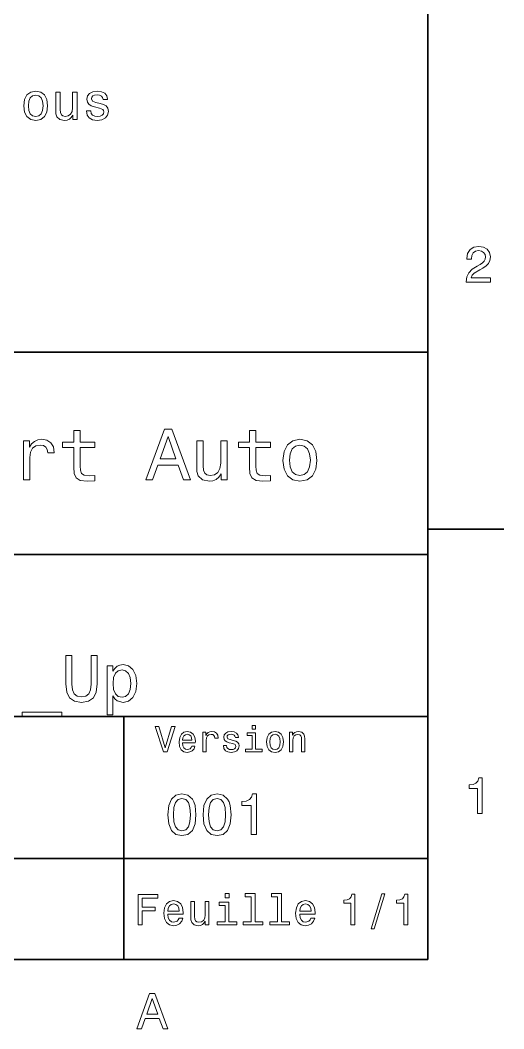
# Model space of a CAD drawing. Extents: x 0 to 297, y 0 to 210.
# Drawn here: x 246.8 to 294.5, y 3.2 to 102.8 of the extents above; entities that cross this region are included whole.
import ezdxf

# ---------------------------------------------------------------- set-up
doc = ezdxf.new("R2010")
doc.units = 0

msp = doc.modelspace()

# ---------------------------------------------------------------- linework, layer by layer
at = {"color": 7, "lineweight": 35}
for p, q in [((287, 10), (287, 200)), ((97, 70), (287, 70)), ((287, 70), (287, 10)), ((162, 50), (287, 50)), ((162, 34), (287, 34)), ((257, 10), (257, 34)), ((162, 20), (287, 20)), ((10, 10), (287, 10)), ((97, 10), (287, 10))]:
    msp.add_line(p, q, dxfattribs=at)
at = {"color": 7, "lineweight": 35, "ltscale": 0.1875}
msp.add_line((287, 52.5), (294.5, 52.5), dxfattribs=at)
at = {"color": 7, "lineweight": 13}
for points in [[(247.12764, 94.327866), (247.208328, 93.712593), (247.440308, 93.258698), (247.808472, 92.97628), (248.302704, 92.880463), (248.791901, 92.97628), (249.160049, 93.253654), (249.392044, 93.70755), (249.477783, 94.327866), (249.392044, 94.943138), (249.160049, 95.402069), (248.791901, 95.679451), (248.302704, 95.780312), (247.808472, 95.679451), (247.440308, 95.397026), (247.208328, 94.943138)], [(252.382675, 95.684494), (251.938873, 95.684494), (251.938873, 94.121094), (251.888443, 93.75798), (251.742188, 93.495735), (251.515244, 93.334351), (251.217682, 93.28392), (250.980652, 93.324265), (250.829361, 93.445297), (250.743622, 93.652069), (250.72345, 93.94458), (250.72345, 95.684494), (250.279648, 95.684494), (250.279648, 93.904236), (250.294785, 93.546165), (250.390594, 93.248611), (250.683105, 92.97628), (251.15213, 92.880463), (251.404297, 92.915764), (251.621155, 93.006538), (251.807739, 93.16288), (251.959045, 93.389824), (251.959045, 92.97628), (252.382675, 92.97628)], [(254.657166, 94.55481), (254.2285, 94.655678), (253.910767, 94.771667), (253.804871, 95.008698), (253.835129, 95.175125), (253.94104, 95.296165), (254.112503, 95.371811), (254.359619, 95.402069), (254.596649, 95.371811), (254.783249, 95.281036), (254.904297, 95.144867), (254.954727, 94.96331), (255.388443, 94.96331), (255.388443, 94.973396), (255.31279, 95.301208), (255.106018, 95.558411), (254.783249, 95.719795), (254.359619, 95.780312), (253.930939, 95.719795), (253.618271, 95.553368), (253.421585, 95.306252), (253.361053, 94.993568), (253.406448, 94.690979), (253.547668, 94.479164), (253.779648, 94.327866), (254.117554, 94.221954), (254.611786, 94.100922), (254.914368, 93.974838), (254.995071, 93.873978), (255.02533, 93.722679), (254.979935, 93.536079), (254.858902, 93.394867), (254.662216, 93.304092), (254.399963, 93.273834), (254.122589, 93.304092), (253.920868, 93.409996), (253.784698, 93.581467), (253.729218, 93.818497), (253.300537, 93.818497), (253.371155, 93.415039), (253.577911, 93.122536), (253.905731, 92.946022), (254.359619, 92.880463), (254.833679, 92.946022), (255.181671, 93.122536), (255.393478, 93.404953), (255.469131, 93.773109), (255.413651, 94.090836), (255.257324, 94.307693), (255.000107, 94.448906)], [(247.581528, 94.332909), (247.626923, 94.786797), (247.768127, 95.114609), (247.995071, 95.316338), (248.302704, 95.38694), (248.605301, 95.316338), (248.832245, 95.119652), (248.97345, 94.786797), (249.023895, 94.332909), (248.97345, 93.873978), (248.832245, 93.541122), (248.605301, 93.339394), (248.302704, 93.273834), (247.995071, 93.339394), (247.768127, 93.541122), (247.626923, 93.873978)], [(290.76947, 76.916786), (293.175079, 76.916786), (293.175079, 77.350502), (291.273773, 77.350502), (291.3797, 77.587532), (291.561249, 77.784218), (292.121033, 78.142288), (292.418579, 78.293587), (292.751434, 78.510445), (292.988464, 78.762604), (293.124634, 79.060158), (293.175079, 79.398056), (293.089355, 79.821686), (292.852325, 80.154541), (292.489197, 80.366356), (292.020172, 80.442001), (291.536041, 80.35627), (291.167877, 80.119232), (290.930847, 79.740997), (290.850159, 79.241714), (290.850159, 79.171112), (291.309082, 79.171112), (291.309082, 79.211456), (291.354462, 79.554398), (291.490631, 79.806557), (291.707489, 79.967941), (291.994965, 80.023415), (292.287476, 79.972984), (292.504333, 79.846901), (292.645538, 79.650215), (292.695984, 79.403099), (292.660675, 79.171112), (292.56485, 78.974426), (292.403473, 78.802956), (292.181549, 78.651657), (291.884003, 78.490273), (291.389771, 78.177589), (291.041779, 77.844742), (290.835022, 77.441284), (290.76947, 76.931915)], [(252.05043, 60.579971), (252.05043, 58.64193), (252.093658, 58.015129), (252.29538, 57.582851), (252.698853, 57.330688), (253.383286, 57.244236), (254.132568, 57.280258), (254.132568, 57.827808), (253.585022, 57.78458), (253.087891, 57.842216), (252.82132, 58.022331), (252.706055, 58.324928), (252.684448, 58.75), (252.684448, 60.579971), (254.132568, 60.579971), (254.132568, 61.120316), (252.684448, 61.120316), (252.684448, 62.251438), (252.05043, 62.251438), (252.05043, 61.120316), (250.955322, 61.120316), (250.955322, 60.579971)], [(259.175781, 57.381123), (259.838623, 57.381123), (260.364563, 58.850864), (262.360229, 58.850864), (262.886169, 57.381123), (263.563416, 57.381123), (261.733429, 62.388329), (260.998566, 62.388329)], [(269.399109, 60.579971), (269.399109, 58.64193), (269.442352, 58.015129), (269.644073, 57.582851), (270.047546, 57.330688), (270.731995, 57.244236), (271.481262, 57.280258), (271.481262, 57.827808), (270.933716, 57.78458), (270.436584, 57.842216), (270.170013, 58.022331), (270.054749, 58.324928), (270.033142, 58.75), (270.033142, 60.579971), (271.481262, 60.579971), (271.481262, 61.120316), (270.033142, 61.120316), (270.033142, 62.251438), (269.399109, 62.251438), (269.399109, 61.120316), (268.304016, 61.120316), (268.304016, 60.579971)], [(247.100861, 57.381123), (247.734863, 57.381123), (247.734863, 59.592937), (247.799713, 60.12608), (247.994232, 60.507923), (248.311249, 60.738472), (248.736313, 60.817722), (249.053314, 60.767288), (249.291077, 60.623199), (249.435165, 60.378242), (249.485596, 60.046829), (250.126801, 60.046829), (250.040344, 60.630402), (249.802597, 61.048271), (249.406342, 61.30043), (248.865997, 61.386887), (248.498566, 61.32925), (248.181549, 61.185158), (247.900574, 60.940201), (247.677246, 60.608788), (247.677246, 61.25), (247.100861, 61.25)], [(260.595093, 59.463257), (261.365997, 61.667866), (262.136902, 59.463257)], [(267.194519, 61.25), (266.560516, 61.25), (266.560516, 59.016571), (266.488464, 58.497837), (266.279541, 58.123196), (265.955322, 57.892651), (265.530243, 57.820602), (265.19165, 57.878242), (264.975494, 58.051151), (264.853027, 58.346542), (264.824219, 58.764408), (264.824219, 61.25), (264.190186, 61.25), (264.190186, 58.706772), (264.211792, 58.195244), (264.348694, 57.770172), (264.766571, 57.381123), (265.436584, 57.244236), (265.796814, 57.294666), (266.106628, 57.424351), (266.373199, 57.647694), (266.589325, 57.971901), (266.589325, 57.381123), (267.194519, 57.381123)], [(272.698853, 59.311958), (272.814117, 58.432995), (273.145508, 57.78458), (273.671448, 57.381123), (274.377502, 57.244236), (275.076355, 57.381123), (275.602295, 57.777374), (275.933716, 58.425793), (276.056183, 59.311958), (275.933716, 60.190922), (275.602295, 60.846542), (275.076355, 61.242794), (274.377502, 61.386887), (273.671448, 61.242794), (273.145508, 60.839336), (272.814117, 60.190922)], [(273.34726, 59.319164), (273.412109, 59.967579), (273.613831, 60.435879), (273.938019, 60.72406), (274.377502, 60.824928), (274.809784, 60.72406), (275.134003, 60.443081), (275.335724, 59.967579), (275.407776, 59.319164), (275.335724, 58.663544), (275.134003, 58.188038), (274.809784, 57.899853), (274.377502, 57.806194), (273.938019, 57.899853), (273.613831, 58.188038), (273.412109, 58.663544)], [(251.27449, 37.242073), (251.365265, 36.431557), (251.650574, 35.854465), (252.130402, 35.523773), (252.824203, 35.407059), (253.51152, 35.523773), (253.991348, 35.854465), (254.276642, 36.425072), (254.373917, 37.242073), (254.373917, 40.030258), (253.770889, 40.030258), (253.770889, 37.209652), (253.712524, 36.658501), (253.53746, 36.262966), (253.239182, 36.029537), (252.824203, 35.951729), (252.39624, 36.029537), (252.097977, 36.262966), (251.922913, 36.652016), (251.871033, 37.209652), (251.871033, 40.030258), (251.27449, 40.030258)], [(255.923615, 38.474064), (255.923615, 39.012245), (255.353027, 39.012245), (255.353027, 34.181557), (255.923615, 34.181557), (255.923615, 36.061958), (256.124634, 35.757202), (256.351563, 35.556194), (256.92218, 35.407059), (257.466858, 35.530258), (257.894806, 35.899857), (258.173615, 36.483429), (258.277374, 37.274494), (258.173615, 38.059078), (257.894806, 38.642651), (257.466858, 39.005764), (256.92218, 39.135445), (256.610962, 39.096542), (256.345093, 38.973343), (256.118164, 38.76585)], [(256.824921, 35.919308), (256.442352, 36.003601), (256.163544, 36.262966), (255.988464, 36.684437), (255.930115, 37.274494), (255.988464, 37.858067), (256.163544, 38.279537), (256.442352, 38.532421), (256.824921, 38.623199), (257.175049, 38.532421), (257.453888, 38.273052), (257.628967, 37.851585), (257.693787, 37.274494), (257.628967, 36.690922), (257.453888, 36.262966), (257.175049, 36.003601)], [(246.969009, 34.453888), (246.969009, 34), (250.872467, 34), (250.872467, 34.453888)], [(261.71109, 33.03458), (261.08429, 30.905619), (260.439484, 33.03458), (260.09726, 33.03458), (260.904175, 30.530979), (261.264404, 30.530979), (262.053314, 33.03458)], [(269.992798, 33.117435), (269.657776, 33.117435), (269.657776, 32.757202), (269.992798, 32.757202)], [(262.784576, 31.40634), (264.052582, 31.40634), (264.056183, 31.554033), (263.998566, 31.9683), (263.840057, 32.278099), (263.587891, 32.465416), (263.252869, 32.533859), (262.925079, 32.461815), (262.672913, 32.260086), (262.510803, 31.932276), (262.453156, 31.5), (262.507202, 31.056915), (262.669312, 30.732708), (262.917877, 30.530979), (263.242065, 30.462536), (263.523041, 30.509365), (263.753601, 30.631844), (263.922913, 30.826368), (264.020172, 31.085733), (263.706787, 31.085733), (263.641937, 30.941643), (263.548279, 30.833572), (263.281708, 30.747118), (263.076355, 30.786743), (262.921478, 30.912823), (262.820618, 31.118155), (262.784576, 31.395533)], [(262.784576, 31.672911), (262.824219, 31.921469), (262.921478, 32.105186), (263.069153, 32.216858), (263.263702, 32.256485), (263.45462, 32.216858), (263.602295, 32.105186), (263.692352, 31.921469), (263.724792, 31.672911)], [(264.794678, 30.530979), (265.111664, 30.530979), (265.111664, 31.636887), (265.144104, 31.903458), (265.241364, 32.094379), (265.399841, 32.209652), (265.612396, 32.249279), (265.770905, 32.224064), (265.889771, 32.152016), (265.961823, 32.029537), (265.98703, 31.863832), (266.307648, 31.863832), (266.264404, 32.155621), (266.145538, 32.364552), (265.947418, 32.490635), (265.677246, 32.533859), (265.49353, 32.505043), (265.335022, 32.432995), (265.194519, 32.310516), (265.082855, 32.144814), (265.082855, 32.465416), (264.794678, 32.465416)], [(267.791779, 31.658501), (267.485596, 31.730547), (267.258636, 31.8134), (267.182983, 31.982708), (267.20462, 32.101585), (267.280273, 32.188038), (267.40274, 32.242073), (267.579254, 32.263687), (267.748566, 32.242073), (267.881836, 32.177231), (267.968292, 32.079971), (268.004333, 31.950287), (268.314117, 31.950287), (268.314117, 31.957493), (268.260101, 32.191643), (268.112396, 32.375359), (267.881836, 32.490635), (267.579254, 32.533859), (267.273041, 32.490635), (267.049713, 32.371758), (266.90921, 32.195244), (266.865997, 31.971901), (266.898407, 31.755764), (266.999268, 31.604465), (267.164978, 31.496397), (267.406342, 31.420748), (267.759369, 31.334293), (267.975494, 31.244236), (268.033142, 31.17219), (268.054749, 31.064121), (268.022339, 30.930836), (267.935883, 30.829971), (267.79538, 30.765129), (267.608063, 30.743515), (267.409943, 30.765129), (267.265839, 30.840778), (267.168579, 30.963255), (267.128967, 31.132565), (266.822754, 31.132565), (266.873199, 30.844379), (267.020905, 30.635447), (267.255035, 30.509365), (267.579254, 30.462536), (267.917877, 30.509365), (268.166412, 30.635447), (268.317719, 30.837175), (268.371765, 31.100143), (268.332123, 31.327089), (268.220459, 31.481987), (268.036743, 31.582851)], [(269.981995, 30.79755), (269.981995, 32.400574), (269.167877, 32.400574), (269.167877, 32.130402), (269.664978, 32.130402), (269.664978, 30.79755), (269.016571, 30.79755), (269.016571, 30.530979), (270.637604, 30.530979), (270.637604, 30.79755)], [(271.087891, 31.496397), (271.145538, 31.056915), (271.311249, 30.732708), (271.574219, 30.530979), (271.927246, 30.462536), (272.276672, 30.530979), (272.539612, 30.729107), (272.705322, 31.053314), (272.766571, 31.496397), (272.705322, 31.935879), (272.539612, 32.263687), (272.276672, 32.461815), (271.927246, 32.533859), (271.574219, 32.461815), (271.311249, 32.260086), (271.145538, 31.935879)], [(271.412109, 31.5), (271.444519, 31.824207), (271.54538, 32.058357), (271.707489, 32.20245), (271.927246, 32.25288), (272.143372, 32.20245), (272.305481, 32.061958), (272.406342, 31.824207), (272.442352, 31.5), (272.406342, 31.17219), (272.305481, 30.934437), (272.143372, 30.790344), (271.927246, 30.743515), (271.707489, 30.790344), (271.54538, 30.934437), (271.444519, 31.17219)], [(273.350159, 30.530979), (273.667145, 30.530979), (273.667145, 31.647694), (273.699554, 31.903458), (273.804047, 32.090778), (273.966125, 32.206051), (274.182281, 32.249279), (274.355194, 32.213257), (274.463257, 32.115993), (274.517303, 31.95389), (274.535309, 31.737751), (274.535309, 30.530979), (274.852295, 30.530979), (274.852295, 31.802593), (274.837891, 32.058357), (274.773041, 32.270893), (274.560516, 32.465416), (274.229095, 32.533859), (274.04538, 32.508644), (273.890503, 32.440201), (273.757202, 32.324928), (273.65274, 32.170029), (273.65274, 32.465416), (273.350159, 32.465416)], [(291.909241, 24.416786), (292.368164, 24.416786), (292.368164, 27.942001), (292.025208, 27.942001), (291.934448, 27.634365), (291.752899, 27.427593), (291.475525, 27.306557), (291.092224, 27.266211), (291.092224, 26.90814), (291.909241, 26.90814)], [(261.345825, 24.314121), (261.432281, 23.409224), (261.703156, 22.763689), (262.135437, 22.371759), (262.734863, 22.244957), (263.328522, 22.371759), (263.760803, 22.763689), (264.02594, 23.409224), (264.118164, 24.314121), (264.02594, 25.213257), (263.916412, 25.570606), (263.760803, 25.864553), (263.328522, 26.256485), (262.734863, 26.38905), (262.135437, 26.256485), (261.703156, 25.858791), (261.432281, 25.213257)], [(261.899139, 24.314121), (261.945251, 25.011528), (262.089325, 25.51297), (262.348694, 25.806917), (262.734863, 25.910664), (263.115265, 25.806917), (263.374634, 25.51297), (263.518738, 25.011528), (263.56485, 24.314121), (263.518738, 23.610952), (263.374634, 23.10951), (263.115265, 22.815563), (262.734863, 22.717581), (262.348694, 22.815563), (262.089325, 23.10951), (261.945251, 23.610952)], [(264.815552, 24.314121), (264.902008, 23.409224), (265.172913, 22.763689), (265.605194, 22.371759), (266.20462, 22.244957), (266.798279, 22.371759), (267.23056, 22.763689), (267.495667, 23.409224), (267.587891, 24.314121), (267.495667, 25.213257), (267.386169, 25.570606), (267.23056, 25.864553), (266.798279, 26.256485), (266.20462, 26.38905), (265.605194, 26.256485), (265.172913, 25.858791), (264.902008, 25.213257)], [(265.368866, 24.314121), (265.414978, 25.011528), (265.559082, 25.51297), (265.818451, 25.806917), (266.20462, 25.910664), (266.585022, 25.806917), (266.844391, 25.51297), (266.988464, 25.011528), (267.034576, 24.314121), (266.988464, 23.610952), (266.844391, 23.10951), (266.585022, 22.815563), (266.20462, 22.717581), (265.818451, 22.815563), (265.559082, 23.10951), (265.414978, 23.610952)], [(269.570618, 22.360231), (270.095093, 22.360231), (270.095093, 26.38905), (269.703156, 26.38905), (269.599426, 26.037464), (269.391937, 25.801153), (269.074921, 25.662825), (268.636902, 25.616714), (268.636902, 25.207493), (269.570618, 25.207493)], [(258.414978, 13.428675), (258.817017, 13.428675), (258.817017, 14.807637), (260.079254, 14.807637), (260.079254, 15.166427), (258.817017, 15.166427), (258.817017, 16.065563), (260.368866, 16.065563), (260.368866, 16.428675), (258.414978, 16.428675)], [(267.389038, 16.532421), (266.98703, 16.532421), (266.98703, 16.100145), (267.389038, 16.100145)], [(269.572052, 16.212536), (269.572052, 13.748559), (268.789612, 13.748559), (268.789612, 13.428675), (270.73056, 13.428675), (270.73056, 13.748559), (269.952454, 13.748559), (269.952454, 16.532421), (268.975494, 16.532421), (268.975494, 16.212536)], [(272.174347, 16.212536), (272.174347, 13.748559), (271.391937, 13.748559), (271.391937, 13.428675), (273.332855, 13.428675), (273.332855, 13.748559), (272.554749, 13.748559), (272.554749, 16.532421), (271.57782, 16.532421), (271.57782, 16.212536)], [(279.416443, 13.428675), (279.809814, 13.428675), (279.809814, 16.450289), (279.515839, 16.450289), (279.438049, 16.1866), (279.28241, 16.009367), (279.044678, 15.905621), (278.716125, 15.871038), (278.716125, 15.564121), (279.416443, 15.564121)], [(281.42218, 13.026657), (281.720459, 13.026657), (282.766571, 16.510807), (282.463989, 16.510807)], [(284.621033, 13.428675), (285.014404, 13.428675), (285.014404, 16.450289), (284.720459, 16.450289), (284.642639, 16.1866), (284.48703, 16.009367), (284.249268, 15.905621), (283.920746, 15.871038), (283.920746, 15.564121), (284.621033, 15.564121)], [(261.341492, 14.479107), (262.863098, 14.479107), (262.867432, 14.656341), (262.798279, 15.153459), (262.608063, 15.525217), (262.305481, 15.75), (261.903473, 15.832133), (261.510101, 15.745678), (261.207489, 15.503603), (261.01297, 15.110231), (260.943817, 14.591499), (261.008636, 14.059798), (261.203156, 13.67075), (261.501434, 13.428675), (261.890503, 13.346542), (262.227661, 13.402739), (262.504333, 13.549712), (262.707489, 13.783141), (262.824219, 14.09438), (262.44812, 14.09438), (262.370331, 13.92147), (262.257935, 13.791787), (261.938049, 13.688041), (261.69165, 13.735591), (261.505768, 13.886888), (261.384735, 14.133286), (261.341492, 14.466139)], [(261.341492, 14.798992), (261.389038, 15.097262), (261.505768, 15.317724), (261.682983, 15.45173), (261.916412, 15.49928), (262.145538, 15.45173), (262.322754, 15.317724), (262.430847, 15.097262), (262.469727, 14.798992)], [(265.400574, 15.75), (265.020172, 15.75), (265.020172, 14.409943), (264.976959, 14.098703), (264.851593, 13.873919), (264.657074, 13.735591), (264.402008, 13.692364), (264.198853, 13.726946), (264.069153, 13.830692), (263.995667, 14.007925), (263.978394, 14.258646), (263.978394, 15.75), (263.597992, 15.75), (263.597992, 14.224064), (263.610962, 13.917148), (263.693085, 13.662104), (263.943817, 13.428675), (264.345825, 13.346542), (264.561951, 13.376801), (264.747833, 13.454611), (264.907776, 13.588617), (265.037476, 13.783141), (265.037476, 13.428675), (265.400574, 13.428675)], [(267.376068, 13.748559), (267.376068, 15.672191), (266.399139, 15.672191), (266.399139, 15.347983), (266.995667, 15.347983), (266.995667, 13.748559), (266.21759, 13.748559), (266.21759, 13.428675), (268.162811, 13.428675), (268.162811, 13.748559)], [(274.353027, 14.479107), (275.874634, 14.479107), (275.878967, 14.656341), (275.809814, 15.153459), (275.619598, 15.525217), (275.317017, 15.75), (274.914978, 15.832133), (274.521606, 15.745678), (274.219025, 15.503603), (274.024506, 15.110231), (273.955322, 14.591499), (274.020172, 14.059798), (274.214691, 13.67075), (274.51297, 13.428675), (274.902008, 13.346542), (275.239197, 13.402739), (275.515839, 13.549712), (275.719025, 13.783141), (275.835724, 14.09438), (275.459656, 14.09438), (275.381836, 13.92147), (275.26944, 13.791787), (274.949554, 13.688041), (274.703186, 13.735591), (274.517303, 13.886888), (274.39624, 14.133286), (274.353027, 14.466139)], [(274.353027, 14.798992), (274.400574, 15.097262), (274.517303, 15.317724), (274.694519, 15.45173), (274.927948, 15.49928), (275.157074, 15.45173), (275.33429, 15.317724), (275.442352, 15.097262), (275.481262, 14.798992)], [(258.266846, 3.166787), (258.730835, 3.166787), (259.098999, 4.195605), (260.495972, 4.195605), (260.864105, 3.166787), (261.338165, 3.166787), (260.05719, 6.67183), (259.542786, 6.67183)], [(259.260376, 4.624279), (259.799988, 6.167507), (260.33963, 4.624279)]]:
    msp.add_lwpolyline(points, close=True, dxfattribs=at)

doc.saveas('drawing.dxf')
